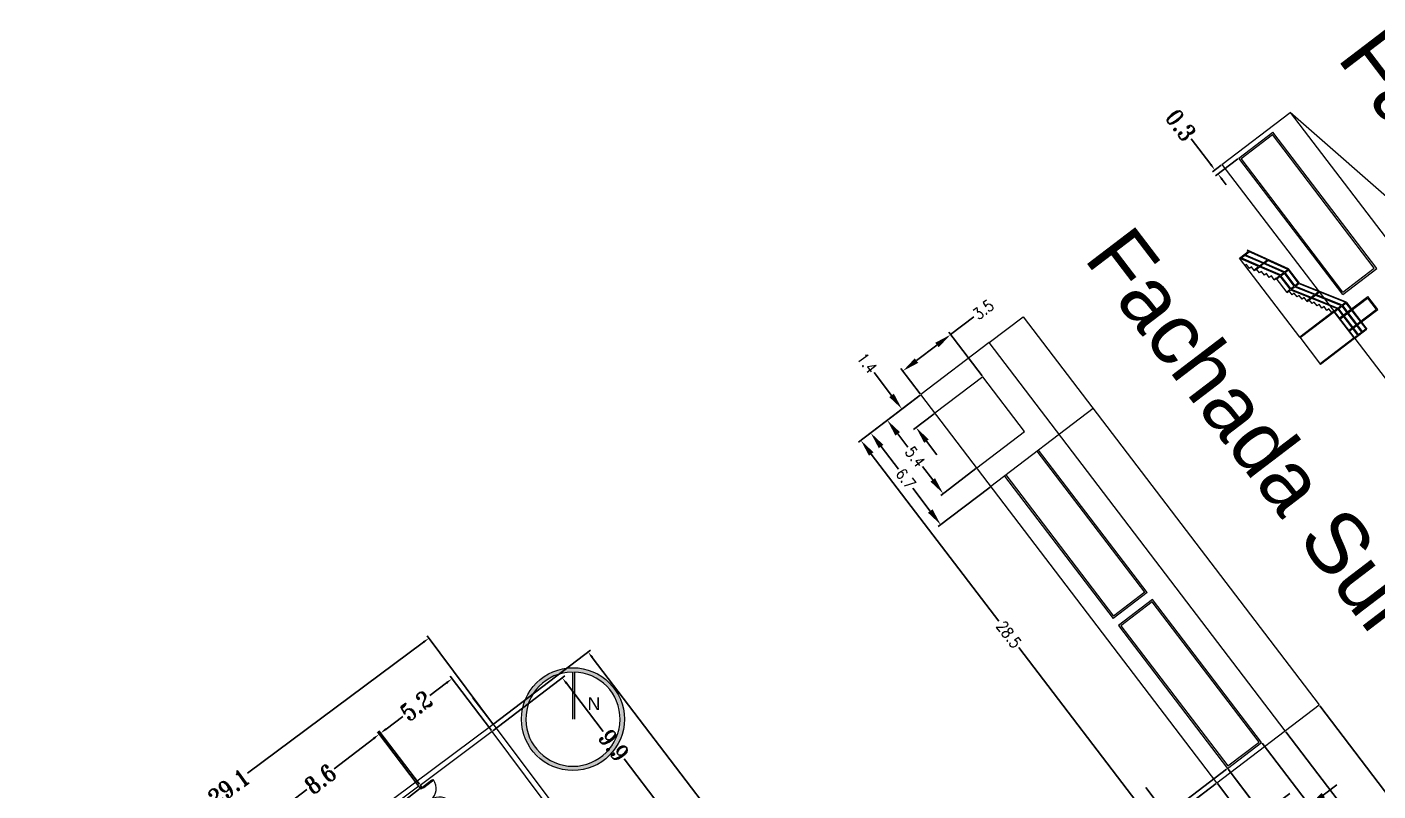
# Model space of a CAD drawing. Header units: metres. Extents: x 1384 to 1901, y 1501 to 2216.
# Drawn here: x 1425.2 to 1504, y 2159.8 to 2204.3 of the extents above; entities that cross this region are included whole.
import ezdxf

# ---------------------------------------------------------------- set-up
doc = ezdxf.new("R2010")
doc.units = ezdxf.units.M
doc.header["$LTSCALE"] = 0.05
doc.header["$PDMODE"] = 3
doc.linetypes.add('CONTINUA', pattern=[0])
for name, color, linetype, lineweight in [('Contorno', 250, 'Continuous', 15), ('Cotas Fachada', 250, 'CONTINUA', 15), ('Cotas Nave', 250, 'CONTINUA', 15), ('Cotas Nave 2', 250, 'CONTINUA', 15), ('E-Puertas', 210, 'Continuous', 15), ('EscalerasF', 3, 'Continuous', 15), ('Nave', 5, 'Continuous', 15), ('Pared Nave', 5, 'CONTINUA', 15), ('Paredes', 5, 'Continuous', 15), ('Puertas', 4, 'CONTINUA', 15), ('PuertasF', 4, 'Continuous', 15), ('Tabiques', 241, 'CONTINUA', 15), ('VentanasF', 1, 'Continuous', 15)]:
    doc.layers.add(name, color=color, linetype=linetype, lineweight=lineweight)
doc.styles.add('ROMANT', font='ROMANT', dxfattribs={"width": 0.85})
doc.styles.get("Standard").update_dxf_attribs({"font": 'arial.ttf'})
doc.dimstyles.new('1-50-GENERAL', dxfattribs={"dimtxt": 0.38, "dimasz": 0.4, "dimexe": 0.18, "dimexo": 0.06, "dimgap": 0.09, "dimtad": 0, "dimdec": 1, "dimzin": 0, "dimdsep": 46, "dimtxsty": 'ROMANT', "dimcen": 0.09, "dimadec": 0, "dimazin": 0, "dimtfac": 1, "dimtdec": 1, "dimtix": 1, "dimtofl": 0, "dimtmove": 0, "dimatfit": 3, "dimfxl": 0, "dimtolj": 1, "dimtzin": 0, "dimarcsym": 0})

# ---------------------------------------------------------------- blocks, each defined once
blk = doc.blocks.new('A$C3628088D')
at = {"layer": 'Puertas'}
for p, q in [((35, 820), (35, 900)), ((35, 900), (75, 900)), ((75, 820), (35, 820)), ((75, 820), (35, 820)), ((35, 820), (35, 180)), ((45, 820), (45, 180)), ((65, 820), (45, 820)), ((65, 180), (65, 820)), ((75, 900), (75, 820)), ((75, 180), (75, 820)), ((35, 100), (0, 100)), ((0, 100), (0, 0)), ((35, 180), (35, 100)), ((75, 180), (35, 180)), ((35, 180), (75, 180)), ((35, 60), (35, 100)), ((35, 100), (75, 100)), ((50, 60), (35, 60)), ((45, 180), (65, 180)), ((50, 50), (50, 60)), ((50, 0), (50, 50)), ((75, 100), (75, 180)), ((0, 0), (50, 0))]:
    blk.add_line(p, q, dxfattribs=at)
for points in [[(1725, 900), (1725, 820), (1765, 820), (1765, 900)], [(1725, 180), (1725, 820), (1765, 820), (1765, 180)], [(1735, 180), (1735, 820), (1755, 820), (1755, 180)], [(1725, 100), (1725, 180), (1765, 180), (1765, 100)], [(1765, 100), (1800, 100), (1800, 0), (1750, 0), (1750, 50), (1750, 60), (1765, 60)]]:
    blk.add_lwpolyline(points, close=True, dxfattribs=at)
blk.add_arc((1757, 42), 858, 92.10381, 176.13339, dxfattribs=at)
blk.add_ellipse((70, 105), major_axis=(-772, 326), ratio=0.94084, start_param=-2.726592, end_param=-1.199193, dxfattribs=at)
blk = doc.blocks.new('*D140')
at = {"layer": 'Cotas Fachada', "color": 0, "lineweight": -2, "transparency": 16777216}
for p, q in [((1494.253, 2196.312), (1493.11, 2197.812)), ((1495.838, 2196.64), (1494.535, 2195.647)), ((1494.861, 2196.273), (1494.353, 2195.885)), ((1494.92, 2195.438), (1495.163, 2195.12))]:
    blk.add_line(p, q, dxfattribs=at)
at = {"layer": 'Cotas Fachada', "color": 0, "transparency": 16777216}
for points in [[(1494.306, 2196.353), (1494.2, 2196.272), (1494.496, 2195.994)], [(1494.973, 2195.478), (1494.867, 2195.397), (1494.678, 2195.756)]]:
    blk.add_solid(points, dxfattribs=at)
at = {"layer": 'Defpoints', "color": 0, "transparency": 16777216}
for p in [(1495.886, 2196.677), (1494.496, 2195.994), (1494.909, 2196.309)]:
    blk.add_point(p, dxfattribs=at)
at = {"layer": 'Cotas Fachada', "color": 0, "transparency": 16777216, "insert": (1492.503, 2198.608), "char_height": 1, "attachment_point": 5, "rotation": 307.32752, "style": 'ROMANT'}
blk.add_mtext('\\A1;0.3', dxfattribs=at)
blk = doc.blocks.new('*D182')
at = {"layer": 'Cotas Fachada', "color": 0, "lineweight": -2, "transparency": 16777216}
for p, q in [((1475.636, 2182.838), (1474.616, 2184.175)), ((1477.296, 2182.846), (1476.099, 2181.934)), ((1478.119, 2181.767), (1476.922, 2180.854)), ((1477.672, 2180.168), (1478.278, 2179.373))]:
    blk.add_line(p, q, dxfattribs=at)
at = {"layer": 'Cotas Fachada', "color": 0, "transparency": 16777216}
for points in [[(1475.768, 2182.939), (1475.503, 2182.737), (1476.242, 2182.043)], [(1477.804, 2180.269), (1477.539, 2180.067), (1477.065, 2180.964)]]:
    blk.add_solid(points, dxfattribs=at)
at = {"layer": 'Defpoints', "color": 0, "transparency": 16777216}
for p in [(1477.343, 2182.883), (1478.166, 2181.803), (1477.065, 2180.964)]:
    blk.add_point(p, dxfattribs=at)
at = {"layer": 'Cotas Fachada', "color": 0, "transparency": 16777216, "insert": (1474.202, 2184.719), "char_height": 1, "attachment_point": 5, "rotation": 307.32752, "style": 'ROMANT'}
blk.add_mtext('\\A1;{\\H0.66667x;1.4}', dxfattribs=at)
blk = doc.blocks.new('*D183')
at = {"layer": 'Cotas Fachada', "color": 0, "lineweight": -2, "transparency": 16777216}
for p, q in [((1477.296, 2182.846), (1475.241, 2181.28)), ((1475.99, 2180.593), (1476.583, 2179.816)), ((1478.038, 2177.908), (1477.445, 2178.686)), ((1480.556, 2178.571), (1478.501, 2177.004))]:
    blk.add_line(p, q, dxfattribs=at)
at = {"layer": 'Cotas Fachada', "color": 0, "transparency": 16777216}
for points in [[(1476.123, 2180.695), (1475.858, 2180.492), (1475.384, 2181.389)], [(1478.17, 2178.009), (1477.905, 2177.807), (1478.644, 2177.113)]]:
    blk.add_solid(points, dxfattribs=at)
at = {"layer": 'Defpoints', "color": 0, "transparency": 16777216}
for p in [(1477.343, 2182.883), (1480.604, 2178.607), (1478.644, 2177.113)]:
    blk.add_point(p, dxfattribs=at)
at = {"layer": 'Cotas Fachada', "color": 0, "transparency": 16777216, "insert": (1477.014, 2179.251), "char_height": 1, "attachment_point": 5, "rotation": 307.32752, "style": 'ROMANT'}
blk.add_mtext('\\A1;{\\H0.66667x;5.4}', dxfattribs=at)
blk = doc.blocks.new('*D184')
at = {"layer": 'Cotas Fachada', "color": 0, "lineweight": -2, "transparency": 16777216}
for p, q in [((1477.296, 2182.846), (1474.273, 2180.542)), ((1475.023, 2179.856), (1476.035, 2178.528)), ((1477.893, 2176.091), (1476.881, 2177.419)), ((1481.379, 2177.491), (1478.357, 2175.187))]:
    blk.add_line(p, q, dxfattribs=at)
at = {"layer": 'Cotas Fachada', "color": 0, "transparency": 16777216}
for points in [[(1475.155, 2179.957), (1474.89, 2179.755), (1474.416, 2180.651)], [(1478.026, 2176.192), (1477.761, 2175.99), (1478.5, 2175.296)]]:
    blk.add_solid(points, dxfattribs=at)
at = {"layer": 'Defpoints', "color": 0, "transparency": 16777216}
for p in [(1477.343, 2182.883), (1481.427, 2177.528), (1478.5, 2175.296)]:
    blk.add_point(p, dxfattribs=at)
at = {"layer": 'Cotas Fachada', "color": 0, "transparency": 16777216, "insert": (1476.458, 2177.973), "char_height": 1, "attachment_point": 5, "rotation": 307.32752, "style": 'ROMANT'}
blk.add_mtext('\\A1;{\\H0.66667x;6.7}', dxfattribs=at)
blk = doc.blocks.new('*D185')
at = {"layer": 'Cotas Fachada', "color": 0, "lineweight": -2, "transparency": 16777216}
for p, q in [((1477.296, 2182.846), (1473.7, 2180.104)), ((1474.449, 2179.418), (1481.892, 2169.657)), ((1490.508, 2158.359), (1483.065, 2168.12)), ((1494.567, 2160.196), (1490.972, 2157.454))]:
    blk.add_line(p, q, dxfattribs=at)
at = {"layer": 'Cotas Fachada', "color": 0, "transparency": 16777216}
for points in [[(1474.582, 2179.519), (1474.317, 2179.317), (1473.843, 2180.213)], [(1490.641, 2158.46), (1490.376, 2158.258), (1491.115, 2157.564)]]:
    blk.add_solid(points, dxfattribs=at)
at = {"layer": 'Defpoints', "color": 0, "transparency": 16777216}
for p in [(1477.343, 2182.883), (1494.615, 2160.233), (1491.115, 2157.564)]:
    blk.add_point(p, dxfattribs=at)
at = {"layer": 'Cotas Fachada', "color": 0, "transparency": 16777216, "insert": (1482.479, 2168.889), "char_height": 1, "attachment_point": 5, "rotation": 307.32752, "style": 'ROMANT'}
blk.add_mtext('\\A1;{\\H0.66667x;28.5}', dxfattribs=at)
blk = doc.blocks.new('*D186')
at = {"layer": 'Cotas Fachada', "color": 0, "lineweight": -2, "transparency": 16777216}
for p, q in [((1495.182, 2161.039), (1491.528, 2158.253)), ((1494.567, 2160.196), (1491.708, 2158.016)), ((1491.064, 2159.157), (1490.458, 2159.952)), ((1492.457, 2157.33), (1493.493, 2155.972))]:
    blk.add_line(p, q, dxfattribs=at)
at = {"layer": 'Cotas Fachada', "color": 0, "transparency": 16777216}
for points in [[(1491.197, 2159.258), (1490.932, 2159.056), (1491.671, 2158.362)], [(1492.59, 2157.431), (1492.325, 2157.229), (1491.851, 2158.125)]]:
    blk.add_solid(points, dxfattribs=at)
at = {"layer": 'Defpoints', "color": 0, "transparency": 16777216}
for p in [(1495.23, 2161.076), (1494.615, 2160.233), (1491.851, 2158.125)]:
    blk.add_point(p, dxfattribs=at)
at = {"layer": 'Cotas Fachada', "color": 0, "transparency": 16777216, "insert": (1493.916, 2155.417), "char_height": 1, "attachment_point": 5, "rotation": 307.32752, "style": 'ROMANT'}
blk.add_mtext('\\A1;{\\H0.66667x;0.3}', dxfattribs=at)
blk = doc.blocks.new('*D187')
at = {"layer": 'Cotas Fachada', "color": 0, "lineweight": -2, "transparency": 16777216}
for p, q in [((1495.266, 2161.028), (1497.378, 2158.259)), ((1494.651, 2160.185), (1496.583, 2157.653)), ((1498.064, 2159.009), (1498.859, 2159.615)), ((1495.678, 2157.189), (1494.829, 2156.542))]:
    blk.add_line(p, q, dxfattribs=at)
at = {"layer": 'Cotas Fachada', "color": 0, "transparency": 16777216}
for points in [[(1497.963, 2159.141), (1498.165, 2158.876), (1497.269, 2158.402)], [(1495.577, 2157.322), (1495.779, 2157.057), (1496.473, 2157.796)]]:
    blk.add_solid(points, dxfattribs=at)
at = {"layer": 'Defpoints', "color": 0, "transparency": 16777216}
for p in [(1495.23, 2161.076), (1494.615, 2160.233), (1497.269, 2158.402)]:
    blk.add_point(p, dxfattribs=at)
at = {"layer": 'Cotas Fachada', "color": 0, "transparency": 16777216, "insert": (1494.651, 2156.406), "char_height": 1, "attachment_point": 5, "rotation": 37.32752, "style": 'ROMANT'}
blk.add_mtext('\\A1;{\\H0.66667x;1}', dxfattribs=at)
blk = doc.blocks.new('*D188')
at = {"layer": 'Cotas Fachada', "color": 0, "lineweight": -2, "transparency": 16777216}
for p, q in [((1498.627, 2163.217), (1502.843, 2157.689)), ((1494.651, 2160.185), (1498.867, 2154.657)), ((1501.938, 2157.226), (1500.967, 2156.485)), ((1499.553, 2155.407), (1500.524, 2156.147))]:
    blk.add_line(p, q, dxfattribs=at)
at = {"layer": 'Cotas Fachada', "color": 0, "transparency": 16777216}
for points in [[(1501.837, 2157.358), (1502.039, 2157.093), (1502.733, 2157.832)], [(1499.452, 2155.539), (1499.654, 2155.274), (1498.758, 2154.8)]]:
    blk.add_solid(points, dxfattribs=at)
at = {"layer": 'Defpoints', "color": 0, "transparency": 16777216}
for p in [(1498.591, 2163.265), (1494.615, 2160.233), (1502.733, 2157.832)]:
    blk.add_point(p, dxfattribs=at)
at = {"layer": 'Cotas Fachada', "color": 0, "transparency": 16777216, "insert": (1500.746, 2156.316), "char_height": 1, "attachment_point": 5, "rotation": 37.32752, "style": 'ROMANT'}
blk.add_mtext('\\A1;{\\H0.66667x;5}', dxfattribs=at)
blk = doc.blocks.new('*D189')
at = {"layer": 'Cotas Fachada', "color": 0, "lineweight": -2, "transparency": 16777216}
for p, q in [((1500.615, 2164.733), (1505.797, 2157.937)), ((1494.651, 2160.185), (1499.833, 2153.39)), ((1504.893, 2157.474), (1503.261, 2156.229)), ((1500.519, 2154.139), (1502.152, 2155.384))]:
    blk.add_line(p, q, dxfattribs=at)
at = {"layer": 'Cotas Fachada', "color": 0, "transparency": 16777216}
for points in [[(1504.792, 2157.607), (1504.994, 2157.342), (1505.688, 2158.081)], [(1500.418, 2154.272), (1500.62, 2154.007), (1499.724, 2153.533)]]:
    blk.add_solid(points, dxfattribs=at)
at = {"layer": 'Defpoints', "color": 0, "transparency": 16777216}
for p in [(1500.579, 2164.781), (1494.615, 2160.233), (1505.688, 2158.081)]:
    blk.add_point(p, dxfattribs=at)
at = {"layer": 'Cotas Fachada', "color": 0, "transparency": 16777216, "insert": (1502.706, 2155.807), "char_height": 1, "attachment_point": 5, "rotation": 37.32752, "style": 'ROMANT'}
blk.add_mtext('\\A1;{\\H0.66667x;7.5}', dxfattribs=at)
blk = doc.blocks.new('*D190')
at = {"layer": 'Cotas Fachada', "color": 0, "lineweight": -2, "transparency": 16777216}
for p, q in [((1479.076, 2186.382), (1480.435, 2187.418)), ((1480.913, 2183.973), (1478.967, 2186.525)), ((1477.088, 2184.866), (1478.281, 2185.776)), ((1477.307, 2182.93), (1476.184, 2184.403))]:
    blk.add_line(p, q, dxfattribs=at)
at = {"layer": 'Cotas Fachada', "color": 0, "transparency": 16777216}
for points in [[(1478.18, 2185.908), (1478.382, 2185.643), (1479.076, 2186.382)], [(1476.987, 2184.999), (1477.189, 2184.734), (1476.293, 2184.26)]]:
    blk.add_solid(points, dxfattribs=at)
at = {"layer": 'Defpoints', "color": 0, "transparency": 16777216}
for p in [(1476.293, 2184.26), (1480.95, 2183.926), (1477.343, 2182.883)]:
    blk.add_point(p, dxfattribs=at)
at = {"layer": 'Cotas Fachada', "color": 0, "transparency": 16777216, "insert": (1480.989, 2187.841), "char_height": 1, "attachment_point": 5, "rotation": 37.32752, "style": 'ROMANT'}
blk.add_mtext('\\A1;{\\H0.66667x;3.5}', dxfattribs=at)
blk = doc.blocks.new('*D191')
at = {"layer": 'Cotas Fachada', "color": 0, "lineweight": -2, "transparency": 16777216}
for p, q in [((1497.254, 2162.544), (1500.133, 2158.769)), ((1495.266, 2161.028), (1498.145, 2157.253)), ((1500.819, 2159.518), (1501.614, 2160.125)), ((1497.241, 2156.79), (1496.446, 2156.183))]:
    blk.add_line(p, q, dxfattribs=at)
at = {"layer": 'Cotas Fachada', "color": 0, "transparency": 16777216}
for points in [[(1500.718, 2159.651), (1500.92, 2159.386), (1500.024, 2158.912)], [(1497.14, 2156.922), (1497.342, 2156.657), (1498.036, 2157.396)]]:
    blk.add_solid(points, dxfattribs=at)
at = {"layer": 'Defpoints', "color": 0, "transparency": 16777216}
for p in [(1497.218, 2162.592), (1495.23, 2161.076), (1498.036, 2157.396)]:
    blk.add_point(p, dxfattribs=at)
at = {"layer": 'Cotas Fachada', "color": 0, "transparency": 16777216, "insert": (1499.082, 2158.194), "char_height": 1, "attachment_point": 5, "rotation": 37.32752, "style": 'ROMANT'}
blk.add_mtext('\\A1;{\\H0.66667x;2.5}', dxfattribs=at)
blk = doc.blocks.new('*D230')
at = {"layer": 'Cotas Nave 2', "color": 0, "lineweight": -2, "transparency": 16777216}
for p, q in [((1445.428, 2162.826), (1443.111, 2161.06)), ((1448.02, 2160.087), (1445.637, 2163.212)), ((1439.203, 2158.079), (1441.52, 2159.846)), ((1441.101, 2154.93), (1438.775, 2157.98))]:
    blk.add_line(p, q, dxfattribs=at)
at = {"layer": 'Cotas Nave 2', "color": 0, "transparency": 16777216}
for points in [[(1445.387, 2162.879), (1445.468, 2162.773), (1445.746, 2163.069)], [(1439.162, 2158.132), (1439.243, 2158.026), (1438.885, 2157.837)]]:
    blk.add_solid(points, dxfattribs=at)
at = {"layer": 'Defpoints', "color": 0, "transparency": 16777216}
for p in [(1445.746, 2163.069), (1448.056, 2160.039), (1441.138, 2154.882)]:
    blk.add_point(p, dxfattribs=at)
at = {"layer": 'Cotas Nave 2', "color": 0, "transparency": 16777216, "insert": (1442.315, 2160.453), "char_height": 1, "attachment_point": 5, "rotation": 37.32752, "style": 'ROMANT'}
blk.add_mtext('\\A1;8.6', dxfattribs=at)
blk = doc.blocks.new('*D232')
at = {"layer": 'Cotas Nave 2', "color": 0, "lineweight": -2, "transparency": 16777216}
for p, q in [((1449.671, 2166.062), (1448.706, 2165.326)), ((1452.291, 2163.286), (1449.88, 2166.448)), ((1446.143, 2163.372), (1447.114, 2164.112)), ((1448.1, 2160.147), (1445.716, 2163.273))]:
    blk.add_line(p, q, dxfattribs=at)
at = {"layer": 'Cotas Nave 2', "color": 0, "transparency": 16777216}
for points in [[(1449.631, 2166.115), (1449.712, 2166.009), (1449.989, 2166.305)], [(1446.103, 2163.425), (1446.184, 2163.319), (1445.825, 2163.129)]]:
    blk.add_solid(points, dxfattribs=at)
at = {"layer": 'Defpoints', "color": 0, "transparency": 16777216}
for p in [(1449.989, 2166.305), (1452.327, 2163.239), (1448.136, 2160.099)]:
    blk.add_point(p, dxfattribs=at)
at = {"layer": 'Cotas Nave 2', "color": 0, "transparency": 16777216, "insert": (1447.91, 2164.719), "char_height": 1, "attachment_point": 5, "rotation": 37.32752, "style": 'ROMANT'}
blk.add_mtext('\\A1;5.2', dxfattribs=at)
blk = doc.blocks.new('*D233')
at = {"layer": 'Cotas Nave 2', "color": 0, "lineweight": -2, "transparency": 16777216}
for p, q in [((1448.101, 2159.879), (1447.115, 2159.127)), ((1449.192, 2158.447), (1448.206, 2157.695))]:
    blk.add_line(p, q, dxfattribs=at)
at = {"layer": 'Defpoints', "color": 0, "transparency": 16777216}
for p in [(1448.149, 2159.915), (1449.24, 2158.484), (1448.35, 2157.805)]:
    blk.add_point(p, dxfattribs=at)
at = {"layer": 'Cotas Nave 2', "color": 0, "transparency": 16777216, "insert": (1447.804, 2158.52), "char_height": 1, "attachment_point": 5, "rotation": 307.32752, "style": 'ROMANT'}
blk.add_mtext('\\A1;1.8', dxfattribs=at)
blk = doc.blocks.new('*D239')
at = {"layer": 'Cotas Nave 2', "color": 0, "lineweight": -2, "transparency": 16777216}
for p, q in [((1452.375, 2163.275), (1456.566, 2166.471)), ((1456.665, 2166.043), (1458.819, 2163.219)), ((1462.186, 2158.804), (1460.032, 2161.628)), ((1458.313, 2155.348), (1462.571, 2158.595))]:
    blk.add_line(p, q, dxfattribs=at)
at = {"layer": 'Cotas Nave 2', "color": 0, "transparency": 16777216}
for points in [[(1456.718, 2166.084), (1456.612, 2166.003), (1456.423, 2166.362)], [(1462.239, 2158.844), (1462.133, 2158.763), (1462.428, 2158.486)]]:
    blk.add_solid(points, dxfattribs=at)
at = {"layer": 'Defpoints', "color": 0, "transparency": 16777216}
for p in [(1452.327, 2163.238), (1462.428, 2158.486), (1458.265, 2155.311)]:
    blk.add_point(p, dxfattribs=at)
at = {"layer": 'Cotas Nave 2', "color": 0, "transparency": 16777216, "insert": (1459.425, 2162.424), "char_height": 1, "attachment_point": 5, "rotation": 307.32752, "style": 'ROMANT'}
blk.add_mtext('\\A1;9.9', dxfattribs=at)
blk = doc.blocks.new('*D241')
at = {"layer": 'Cotas Nave 2', "color": 0, "lineweight": -2, "transparency": 16777216}
for p, q in [((1448.326, 2168.434), (1438.071, 2160.789)), ((1452.357, 2163.696), (1448.539, 2168.817)), ((1425.628, 2151.512), (1435.883, 2159.157)), ((1429.017, 2146.296), (1425.199, 2151.417))]:
    blk.add_line(p, q, dxfattribs=at)
at = {"layer": 'Cotas Nave 2', "color": 0, "transparency": 16777216}
for points in [[(1448.286, 2168.488), (1448.366, 2168.381), (1448.647, 2168.673)], [(1425.588, 2151.566), (1425.667, 2151.459), (1425.307, 2151.273)]]:
    blk.add_solid(points, dxfattribs=at)
at = {"layer": 'Defpoints', "color": 0, "transparency": 16777216}
for p in [(1452.393, 2163.648), (1425.307, 2151.273), (1429.053, 2146.248)]:
    blk.add_point(p, dxfattribs=at)
at = {"layer": 'Cotas Nave 2', "color": 0, "transparency": 16777216, "insert": (1436.977, 2159.973), "char_height": 1, "attachment_point": 5, "rotation": 36.70458, "style": 'ROMANT'}
blk.add_mtext('\\A1;29.1', dxfattribs=at)
blk = doc.blocks.new('*D258')
at = {"layer": 'Cotas Nave 2', "color": 0, "lineweight": -2, "transparency": 16777216}
for p, q in [((1452.441, 2163.684), (1458.073, 2167.979)), ((1458.172, 2167.552), (1479.299, 2139.846)), ((1502.365, 2109.598), (1481.004, 2137.61)), ((1496.621, 2104.714), (1502.751, 2109.389))]:
    blk.add_line(p, q, dxfattribs=at)
at = {"layer": 'Cotas Nave 2', "color": 0, "transparency": 16777216}
for points in [[(1458.225, 2167.592), (1458.119, 2167.511), (1457.93, 2167.87)], [(1502.418, 2109.638), (1502.312, 2109.557), (1502.608, 2109.28)]]:
    blk.add_solid(points, dxfattribs=at)
at = {"layer": 'Defpoints', "color": 0, "transparency": 16777216}
for p in [(1457.93, 2167.87), (1452.393, 2163.648), (1496.573, 2104.678)]:
    blk.add_point(p, dxfattribs=at)
at = {"layer": 'Cotas Nave 2', "color": 0, "transparency": 16777216, "insert": (1480.152, 2138.728), "char_height": 1, "attachment_point": 5, "rotation": 307.32752, "style": 'ROMANT'}
blk.add_mtext('\\A1;73.7', dxfattribs=at)

msp = doc.modelspace()

# ---------------------------------------------------------------- hatches: boundary and pattern name
at = {"layer": 'Contorno'}
h = msp.add_hatch(color=256, dxfattribs=at)
h.dxf.hatch_style = 1
h.paths.add_polyline_path([(1454.098, 2163.95, 1), (1460.098, 2163.95, 1)])
h.paths.add_polyline_path([(1457.048, 2166.699), (1457.048, 2163.95), (1457.148, 2163.95), (1457.148, 2166.699, -109.990908)], flags=16)
h.paths.add_polyline_path([(1457.627, 2164.07), (1458.759, 2164.07), (1458.759, 2165.616), (1457.627, 2165.616)], flags=8)

# ---------------------------------------------------------------- linework, layer by layer
for p, q in [((1457.048, 2163.95), (1457.048, 2166.7)), ((1457.148, 2163.95), (1457.148, 2166.7))]:
    msp.add_line(p, q, dxfattribs=at)
msp.add_circle((1457.048, 2163.95), 3, dxfattribs=at)
msp.add_arc((1457.048, 2163.95), 2.75, 91.0418, 88.9582, dxfattribs=at)
at = {"layer": 'Cotas Nave 2'}
for p, q in [((1454.417, 2165.191), (1456.249, 2166.589)), ((1452.393, 2163.648), (1451.215, 2165.193)), ((1452.391, 2163.651), (1454.417, 2165.191))]:
    msp.add_line(p, q, dxfattribs=at)
at = {"layer": 'E-Puertas'}
for p, q in [((1501.752, 2187.335), (1503.422, 2188.608)), ((1503.998, 2187.853), (1503.422, 2188.608)), ((1501.788, 2187.287), (1503.403, 2188.518)), ((1502.292, 2186.627), (1503.906, 2187.858)), ((1502.328, 2186.579), (1503.998, 2187.853)), ((1503.403, 2188.518), (1503.906, 2187.858))]:
    msp.add_line(p, q, dxfattribs=at)
at = {"layer": 'EscalerasF'}
for p, q in [((1495.927, 2190.851), (1496.436, 2191.24)), ((1496.024, 2190.862), (1496.217, 2191.009)), ((1497.287, 2190.546), (1496.217, 2191.009)), ((1496.262, 2191.044), (1496.488, 2191.216)), ((1497.33, 2190.579), (1496.262, 2191.044)), ((1496.405, 2191.309), (1496.385, 2191.263)), ((1496.436, 2191.24), (1496.385, 2191.263)), ((1498.796, 2190.227), (1496.405, 2191.309)), ((1497.541, 2190.74), (1496.488, 2191.216)), ((1499.446, 2186.236), (1495.927, 2190.851)), ((1497.049, 2190.364), (1495.978, 2190.827)), ((1497.092, 2190.397), (1496.024, 2190.862)), ((1496.344, 2190.469), (1496.264, 2190.409)), ((1496.513, 2190.247), (1496.344, 2190.469)), ((1496.633, 2190.338), (1496.513, 2190.247)), ((1496.802, 2190.115), (1496.633, 2190.338)), ((1496.773, 2190.154), (1497.049, 2190.364)), ((1496.922, 2190.205), (1496.803, 2190.114)), ((1496.922, 2190.205), (1497.101, 2190.342)), ((1497.092, 2189.982), (1496.922, 2190.205)), ((1497.092, 2190.397), (1497.287, 2190.546)), ((1498.279, 2189.833), (1497.101, 2190.342)), ((1497.144, 2190.374), (1497.34, 2190.524)), ((1498.319, 2189.863), (1497.144, 2190.374)), ((1497.33, 2190.579), (1497.541, 2190.74)), ((1498.518, 2190.014), (1497.34, 2190.524)), ((1497.383, 2190.556), (1497.593, 2190.716)), ((1498.557, 2190.045), (1497.383, 2190.556)), ((1498.751, 2190.192), (1497.593, 2190.716)), ((1498.557, 2190.045), (1498.751, 2190.192)), ((1498.588, 2190.005), (1498.786, 2190.157)), ((1499.362, 2189.401), (1498.786, 2190.157)), ((1499.433, 2189.392), (1498.796, 2190.227)), ((1497.211, 2190.073), (1497.092, 2189.982)), ((1497.381, 2189.851), (1497.211, 2190.073)), ((1497.501, 2189.942), (1497.381, 2189.851)), ((1497.67, 2189.719), (1497.501, 2189.942)), ((1497.79, 2189.81), (1497.67, 2189.719)), ((1497.961, 2189.59), (1497.791, 2189.813)), ((1497.961, 2189.59), (1498.279, 2189.833)), ((1498.08, 2189.681), (1497.961, 2189.59)), ((1498.08, 2189.681), (1497.961, 2189.59)), ((1498.717, 2188.846), (1498.08, 2189.681)), ((1498.717, 2188.846), (1498.08, 2189.681)), ((1498.11, 2189.641), (1498.309, 2189.793)), ((1498.885, 2189.037), (1498.309, 2189.793)), ((1498.319, 2189.863), (1498.518, 2190.014)), ((1498.349, 2189.823), (1498.548, 2189.975)), ((1498.925, 2189.068), (1498.349, 2189.823)), ((1499.124, 2189.219), (1498.548, 2189.975)), ((1499.164, 2189.25), (1498.588, 2190.005)), ((1499.164, 2189.25), (1499.362, 2189.401)), ((1499.194, 2189.21), (1499.393, 2189.361)), ((1499.393, 2189.361), (1502.109, 2188.268)), ((1499.433, 2189.392), (1502.149, 2188.298)), ((1498.687, 2188.886), (1498.885, 2189.037)), ((1498.833, 2188.932), (1498.714, 2188.841)), ((1498.717, 2188.846), (1498.916, 2188.998)), ((1499.004, 2188.712), (1498.835, 2188.934)), ((1498.916, 2188.998), (1500.069, 2188.533)), ((1498.925, 2189.068), (1499.124, 2189.219)), ((1498.955, 2189.028), (1499.154, 2189.18)), ((1498.955, 2189.028), (1500.109, 2188.564)), ((1499.124, 2188.803), (1499.004, 2188.712)), ((1499.295, 2188.583), (1499.125, 2188.805)), ((1499.154, 2189.18), (1500.308, 2188.715)), ((1499.194, 2189.21), (1500.348, 2188.746)), ((1499.414, 2188.674), (1499.295, 2188.583)), ((1499.586, 2188.454), (1499.416, 2188.676)), ((1500.109, 2188.564), (1500.308, 2188.715)), ((1500.163, 2188.542), (1500.362, 2188.693)), ((1500.348, 2188.746), (1500.546, 2188.897)), ((1500.362, 2188.693), (1501.871, 2188.086)), ((1500.402, 2188.724), (1500.595, 2188.871)), ((1500.402, 2188.724), (1501.911, 2188.116)), ((1499.705, 2188.545), (1499.586, 2188.454)), ((1499.875, 2188.322), (1499.705, 2188.545)), ((1499.844, 2188.362), (1500.069, 2188.533)), ((1499.875, 2188.322), (1500.123, 2188.512)), ((1499.994, 2188.413), (1499.875, 2188.322)), ((1500.164, 2188.19), (1499.994, 2188.413)), ((1500.123, 2188.512), (1501.632, 2187.904)), ((1500.163, 2188.542), (1501.672, 2187.934)), ((1500.283, 2188.281), (1500.164, 2188.19)), ((1500.453, 2188.059), (1500.283, 2188.281)), ((1500.572, 2188.15), (1500.453, 2188.059)), ((1500.743, 2187.93), (1500.574, 2188.152)), ((1500.863, 2188.021), (1500.743, 2187.93)), ((1501.032, 2187.798), (1500.863, 2188.021)), ((1501.152, 2187.889), (1501.032, 2187.798)), ((1501.321, 2187.666), (1501.152, 2187.889)), ((1501.433, 2187.752), (1501.632, 2187.904)), ((1501.464, 2187.713), (1501.663, 2187.864)), ((1501.663, 2187.864), (1502.815, 2186.353)), ((1501.663, 2187.864), (1502.815, 2186.353)), ((1501.672, 2187.934), (1501.871, 2188.086)), ((1501.702, 2187.895), (1501.901, 2188.046)), ((1501.702, 2187.895), (1502.855, 2186.384)), ((1501.702, 2187.895), (1502.855, 2186.384)), ((1501.901, 2188.046), (1503.054, 2186.535)), ((1501.911, 2188.116), (1502.109, 2188.268)), ((1501.941, 2188.077), (1502.14, 2188.228)), ((1501.941, 2188.077), (1503.093, 2186.566)), ((1502.14, 2188.228), (1503.292, 2186.717)), ((1502.18, 2188.259), (1502.15, 2188.298)), ((1502.18, 2188.259), (1503.362, 2186.708)), ((1501.434, 2187.752), (1499.446, 2186.236)), ((1501.464, 2187.713), (1499.476, 2186.197)), ((1501.321, 2187.666), (1501.433, 2187.752)), ((1501.433, 2187.752), (1501.433, 2187.752)), ((1502.616, 2186.201), (1501.463, 2187.712)), ((1499.446, 2186.236), (1500.658, 2184.646)), ((1502.616, 2186.202), (1502.815, 2186.353)), ((1502.646, 2186.162), (1503.322, 2186.677)), ((1502.855, 2186.384), (1503.054, 2186.535)), ((1503.093, 2186.566), (1503.292, 2186.717)), ((1503.322, 2186.677), (1503.362, 2186.708)), ((1502.616, 2186.202), (1500.628, 2184.686)), ((1502.646, 2186.162), (1500.658, 2184.646)), ((1502.646, 2186.162), (1500.658, 2184.646))]:
    msp.add_line(p, q, dxfattribs=at)
at = {"layer": 'Nave'}
msp.add_lwpolyline([(1429.053, 2146.248), (1452.393, 2163.648), (1496.573, 2104.678), (1478.833, 2091.528), (1469.012, 2104.612)], dxfattribs=at)
at = {"layer": 'Pared Nave'}
for p, q in [((1448.136, 2160.099), (1452.327, 2163.239)), ((1458.265, 2155.311), (1452.327, 2163.238)), ((1448.056, 2160.039), (1441.13, 2154.876))]:
    msp.add_line(p, q, dxfattribs=at)
at = {"layer": 'Paredes'}
for p, q in [((1494.909, 2196.309), (1498.885, 2199.341)), ((1498.885, 2199.341), (1543.563, 2140.751)), ((1506.448, 2192.721), (1498.885, 2199.341)), ((1499.036, 2199.142), (1499.036, 2199.143)), ((1494.909, 2196.309), (1539.587, 2137.719)), ((1481.319, 2185.915), (1483.307, 2187.43)), ((1483.307, 2187.43), (1500.579, 2164.781)), ((1481.319, 2185.915), (1477.343, 2182.883)), ((1498.591, 2163.265), (1481.319, 2185.915)), ((1494.615, 2160.233), (1477.343, 2182.883)), ((1487.391, 2182.076), (1481.427, 2177.528)), ((1494.615, 2160.233), (1500.579, 2164.781))]:
    msp.add_line(p, q, dxfattribs=at)
at = {"layer": 'PuertasF'}
for p, q in [((1480.95, 2183.926), (1478.166, 2181.803)), ((1483.387, 2180.73), (1480.95, 2183.926)), ((1480.604, 2178.607), (1483.387, 2180.73))]:
    msp.add_line(p, q, dxfattribs=at)
at = {"layer": 'Tabiques'}
for p, q in [((1448.18, 2159.876), (1448.056, 2160.039)), ((1448.136, 2160.1), (1448.275, 2159.917)), ((1448.275, 2159.917), (1448.136, 2160.1)), ((1448.136, 2160.099), (1448.228, 2159.976)), ((1448.228, 2159.976), (1448.15, 2159.916))]:
    msp.add_line(p, q, dxfattribs=at)
at = {"layer": 'VentanasF'}
for p, q in [((1495.886, 2196.677), (1497.874, 2198.193)), ((1496.026, 2196.658), (1497.855, 2198.052)), ((1503.797, 2190.259), (1497.855, 2198.052)), ((1503.938, 2190.241), (1497.874, 2198.193)), ((1501.95, 2188.725), (1495.886, 2196.677)), ((1501.969, 2188.865), (1496.026, 2196.658)), ((1501.95, 2188.725), (1503.938, 2190.241)), ((1501.969, 2188.865), (1503.797, 2190.259)), ((1490.414, 2171.349), (1484.13, 2179.59)), ((1490.554, 2171.33), (1484.21, 2179.65)), ((1482.222, 2178.134), (1488.567, 2169.814)), ((1482.301, 2178.195), (1488.585, 2169.954)), ((1490.554, 2171.33), (1488.567, 2169.814)), ((1490.414, 2171.349), (1488.585, 2169.954)), ((1490.858, 2170.933), (1488.87, 2169.417)), ((1490.839, 2170.792), (1489.01, 2169.398)), ((1497.078, 2162.611), (1490.839, 2170.792)), ((1497.218, 2162.592), (1490.858, 2170.933)), ((1488.87, 2169.417), (1495.23, 2161.076)), ((1489.01, 2169.398), (1495.249, 2161.216)), ((1495.23, 2161.076), (1497.218, 2162.592)), ((1495.249, 2161.216), (1497.078, 2162.611))]:
    msp.add_line(p, q, dxfattribs=at)

# ---------------------------------------------------------------- block references
at = {"layer": 'Puertas', "xscale": 0.001, "yscale": 0.001, "zscale": 0.001, "rotation": 307.3275155236963}
msp.add_blockref('A$C3628088D', (1448.15, 2159.916), dxfattribs=at)

# ---------------------------------------------------------------- texts
at = {"layer": 'Contorno', "insert": (1457.894, 2165.23), "char_height": 0.75, "attachment_point": 1}
msp.add_mtext_dynamic_manual_height_columns('N', width=0.90504, gutter_width=0.0125, heights=[0], dxfattribs=at)
at = {"layer": 'Cotas Nave'}
for s, p in [('Fachada Noroeste', (1501.563, 2202.512)), ('Fachada Suroeste', (1486.795, 2190.83))]:
    msp.add_text(s, height=3.52951, rotation=307.32752, dxfattribs=at).set_placement(p)

# ---------------------------------------------------------------- dimensions: what is measured, and where the dimension line sits
at = {"layer": 'Cotas Fachada'}
for base, p1, p2, angle, text, override, picture, middle, dimtype in [((1494.496, 2195.994), (1495.886, 2196.677), (1494.909, 2196.309), 127.32752, '0.3', {"dimtxt": 1}, '*D140', (1492.503, 2198.608), 160), ((1476.293, 2184.26), (1480.95, 2183.926), (1477.343, 2182.883), 37.32752, '{\\H0.66667x;<>}', {"dimtxt": 1, "dimasz": 1}, '*D190', (1480.989, 2187.841), 160), ((1477.065, 2180.964), (1477.343, 2182.883), (1478.166, 2181.803), 307.32752, '{\\H0.66667x;<>}', {"dimtxt": 1, "dimasz": 1}, '*D182', (1474.202, 2184.719), 160), ((1491.115, 2157.564), (1477.343, 2182.883), (1494.615, 2160.233), 307.32752, '{\\H0.66667x;<>}', {"dimtxt": 1, "dimasz": 1}, '*D185', (1482.479, 2168.889), 160), ((1478.5, 2175.296), (1477.343, 2182.883), (1481.427, 2177.528), 307.32752, '{\\H0.66667x;<>}', {"dimtxt": 1, "dimasz": 1}, '*D184', (1476.458, 2177.973), 160), ((1478.644, 2177.113), (1477.343, 2182.883), (1480.604, 2178.607), 307.32752, '{\\H0.66667x;<>}', {"dimtxt": 1, "dimasz": 1}, '*D183', (1477.014, 2179.251), 160), ((1505.688, 2158.081), (1494.615, 2160.233), (1500.579, 2164.781), 217.32752, '{\\H0.66667x;<>}', {"dimtxt": 1, "dimasz": 1}, '*D189', (1502.706, 2155.807), 160), ((1502.733, 2157.832), (1494.615, 2160.233), (1498.591, 2163.265), 217.32752, '{\\H0.66667x;5}', {"dimtxt": 1, "dimasz": 1}, '*D188', (1500.746, 2156.316), 160), ((1498.036, 2157.396), (1497.218, 2162.592), (1495.23, 2161.076), 217.32752, '{\\H0.66667x;2.5}', {"dimtxt": 1, "dimasz": 1}, '*D191', (1499.082, 2158.194), 161), ((1491.851, 2158.125), (1495.23, 2161.076), (1494.615, 2160.233), 307.32752, '{\\H0.66667x;<>}', {"dimtxt": 1, "dimasz": 1}, '*D186', (1493.916, 2155.417), 160), ((1497.269, 2158.402), (1494.615, 2160.233), (1495.23, 2161.076), 217.32752, '{\\H0.66667x;1}', {"dimtxt": 1, "dimasz": 1}, '*D187', (1494.651, 2156.406), 160)]:
    dim = msp.add_linear_dim(base=base, p1=p1, p2=p2, angle=angle, text=text, dimstyle='1-50-GENERAL', override=override, dxfattribs=at)
    dim.commit()
    dim.dimension.update_dxf_attribs({"geometry": picture, "text_midpoint": middle, "dimtype": dimtype})
at = {"layer": 'Cotas Nave 2'}
for base, p1, p2, angle, picture, middle, dimtype in [((1425.307, 2151.273), (1452.393, 2163.648), (1429.053, 2146.248), 216.70458, '*D241', (1436.977, 2159.973), 161), ((1457.93, 2167.87), (1496.573, 2104.678), (1452.393, 2163.648), 307.32752, '*D258', (1480.152, 2138.728), 160), ((1449.989, 2166.305), (1448.136, 2160.099), (1452.327, 2163.239), 37.32752, '*D232', (1447.91, 2164.719), 160), ((1462.428, 2158.486), (1452.327, 2163.238), (1458.265, 2155.311), 307.32752, '*D239', (1459.425, 2162.424), 160), ((1445.746, 2163.069), (1441.138, 2154.882), (1448.056, 2160.039), 37.32752, '*D230', (1442.315, 2160.453), 160)]:
    dim = msp.add_linear_dim(base=base, p1=p1, p2=p2, angle=angle, dimstyle='1-50-GENERAL', override={"dimtxt": 1}, dxfattribs=at)
    dim.commit()
    dim.dimension.update_dxf_attribs({"geometry": picture, "text_midpoint": middle, "dimtype": dimtype})
dim = msp.add_linear_dim(base=(1448.35, 2157.805), p1=(1448.149, 2159.915), p2=(1449.24, 2158.484), angle=307.32752, dimstyle='1-50-GENERAL', override={"dimtxt": 1}, dxfattribs=at)
dim.commit()
dim.dimension.update_dxf_attribs({"geometry": '*D233', "text_midpoint": (1447.804, 2158.52)})

doc.saveas('drawing.dxf')
